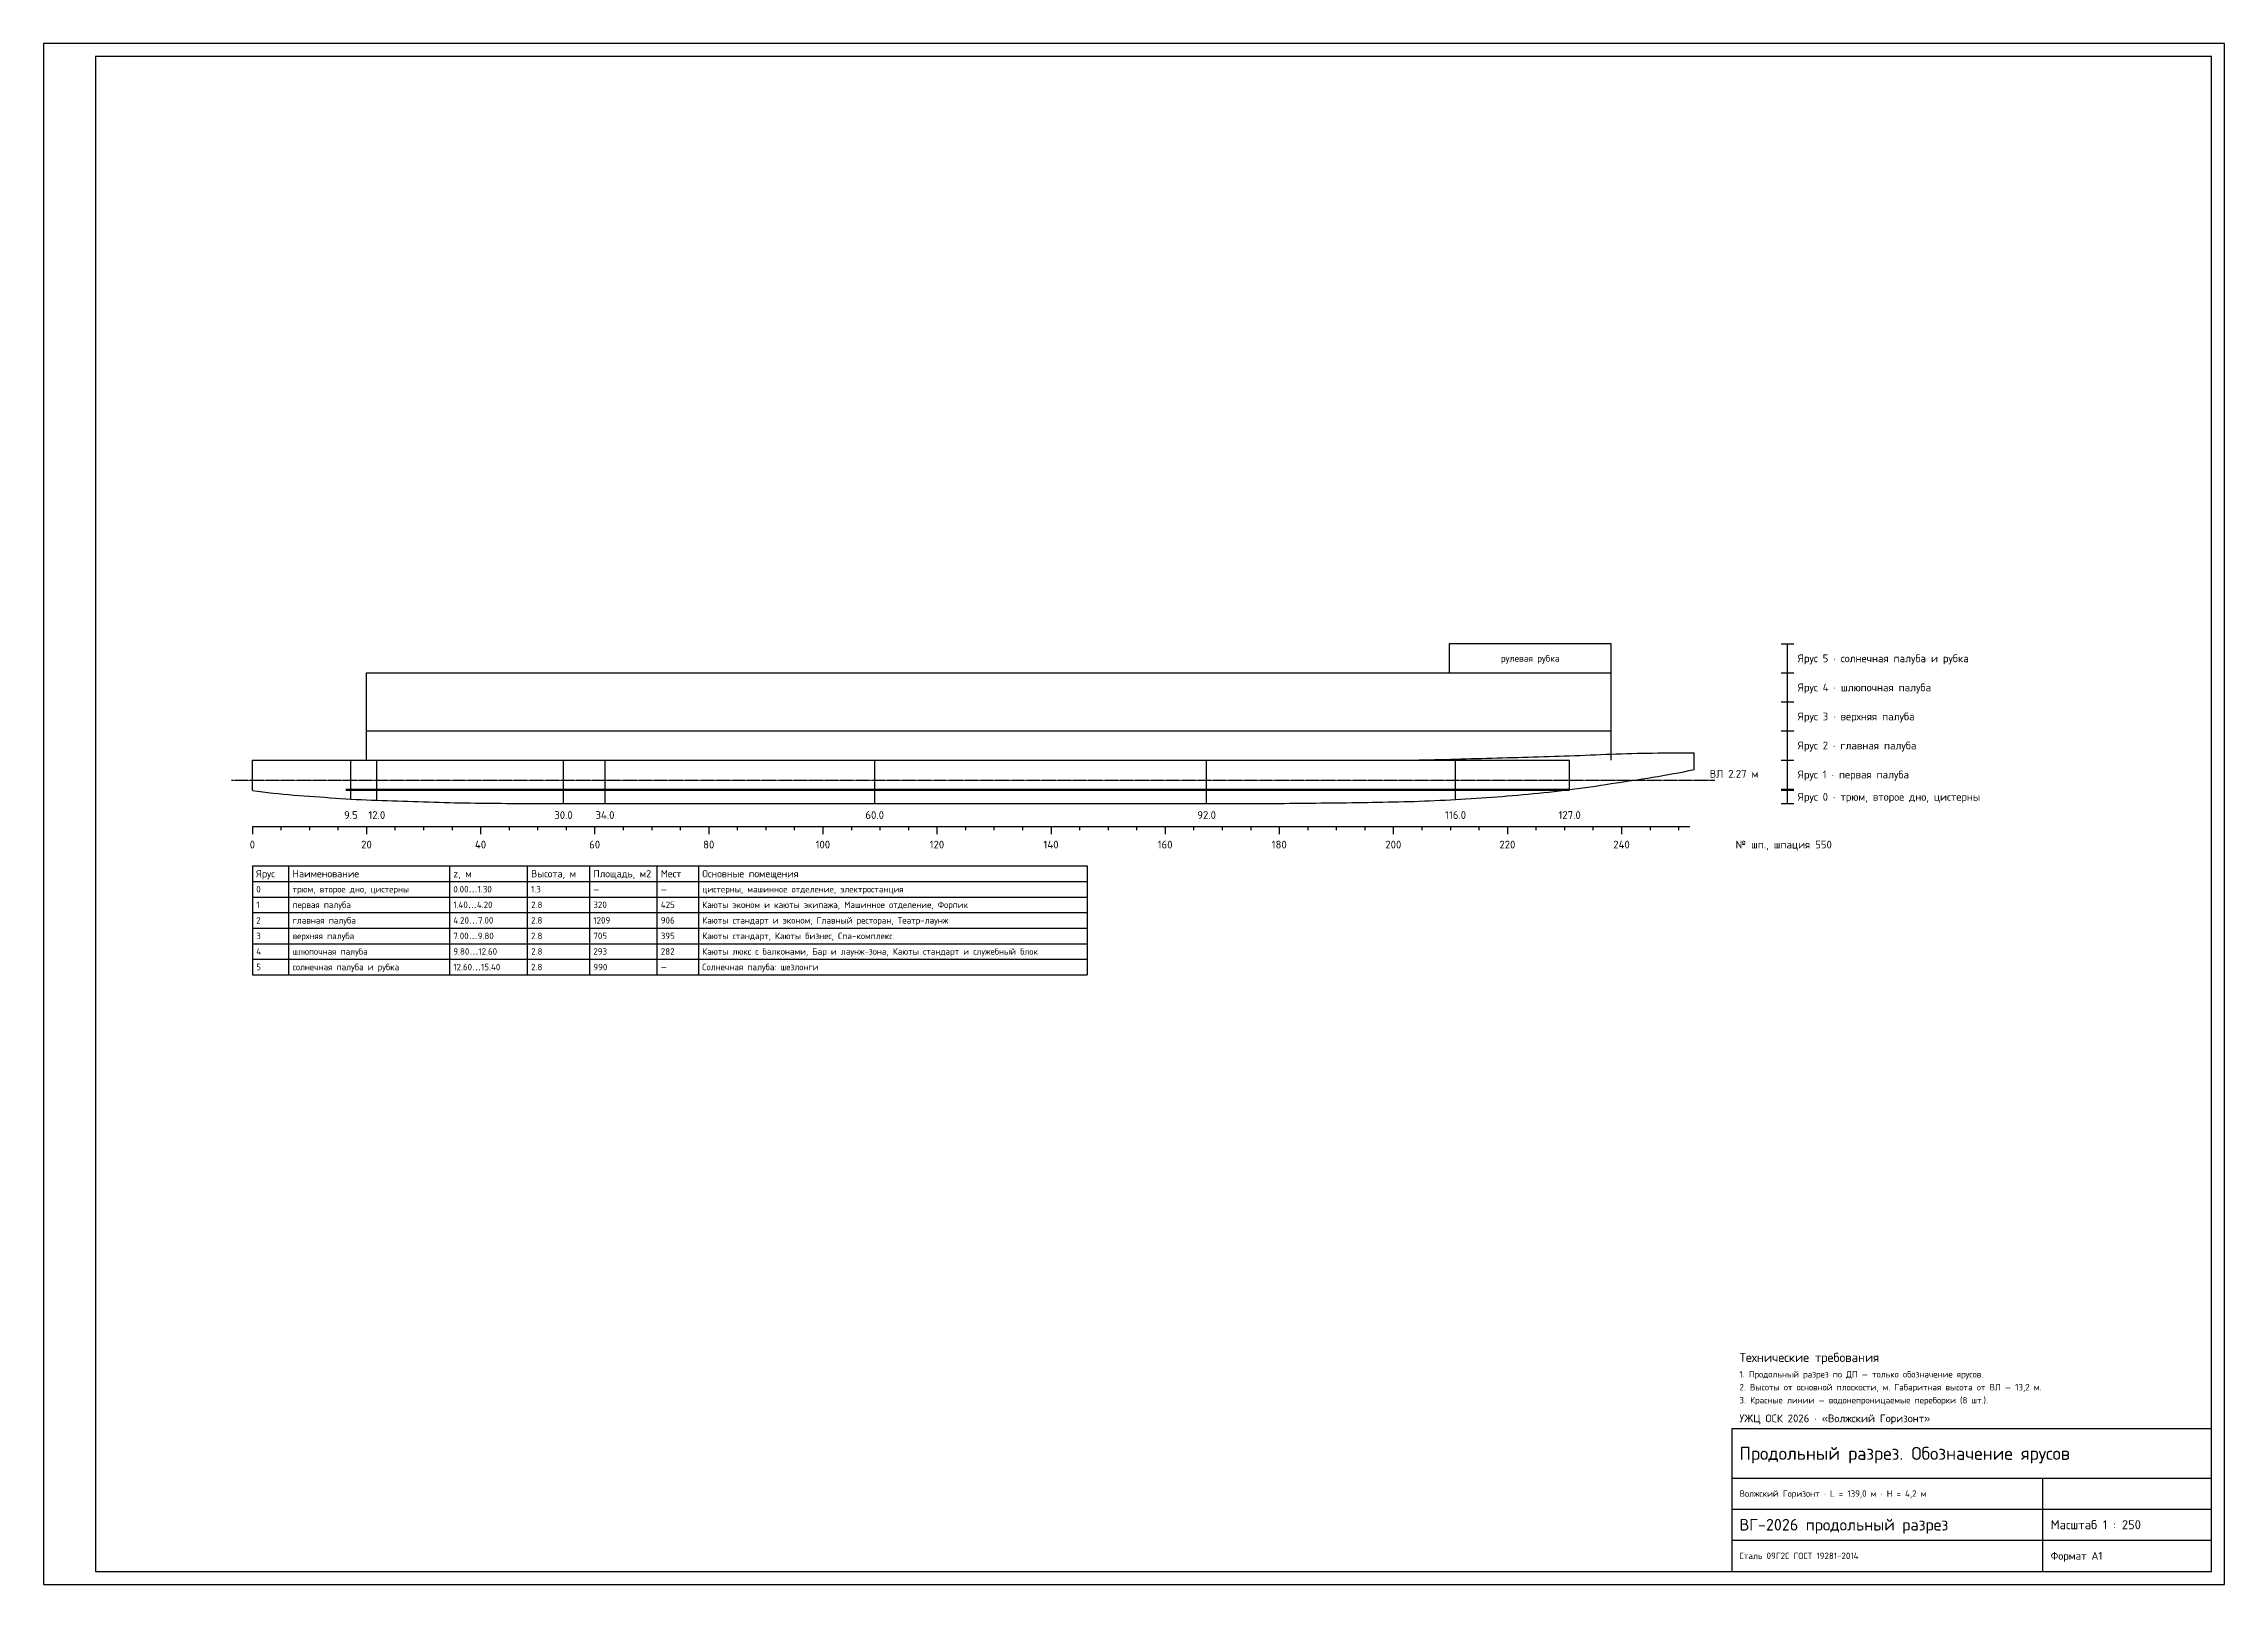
# Model space of a CAD drawing. Header units: millimetres. Extents: x -20125 to 190125, y -75250 to 73250.
import ezdxf
from ezdxf.enums import TextEntityAlignment as Align

# ---------------------------------------------------------------- set-up
doc = ezdxf.new("R2010")
doc.units = ezdxf.units.MM
doc.linetypes.add('CENTER', pattern=[5.08, 3.175, -0.635, 0.635, -0.635])
for name, color, linetype in [('00_РАМКА', 7, 'CONTINUOUS'), ('01_ОБШИВКА', 7, 'CONTINUOUS'), ('02_ПАЛУБЫ', 4, 'CONTINUOUS'), ('03_ПЕРЕБОРКИ', 1, 'CONTINUOUS'), ('07_ОСИ', 2, 'CENTER'), ('08_ТЕКСТ', 7, 'CONTINUOUS'), ('09_РАЗМЕРЫ', 6, 'CONTINUOUS')]:
    doc.layers.add(name, color=color, linetype=linetype)
doc.styles.add('ГОСТ', font='ISOCPEUR.TTF')

msp = doc.modelspace()

# ---------------------------------------------------------------- linework, layer by layer
at = {"layer": '00_РАМКА'}
for p, q in [((0, -6000), (80500, -6000)), ((0, -6000), (0, -16500)), ((3500, -6000), (3500, -16500)), ((19000, -6000), (19000, -16500)), ((26500, -6000), (26500, -16500)), ((32500, -6000), (32500, -16500)), ((39000, -6000), (39000, -16500)), ((43000, -6000), (43000, -16500)), ((80500, -6000), (80500, -16500)), ((0, -7500), (80500, -7500)), ((0, -9000), (80500, -9000)), ((0, -10500), (80500, -10500)), ((0, -12000), (80500, -12000)), ((0, -13500), (80500, -13500)), ((0, -15000), (80500, -15000)), ((0, -16500), (80500, -16500)), ((142625, -65000), (188875, -65000)), ((172625, -74000), (172625, -65000)), ((142625, -68000), (188875, -68000)), ((142625, -71000), (188875, -71000))]:
    msp.add_line(p, q, dxfattribs=at)
for points in [[(-20125, -75250), (190125, -75250), (190125, 73250), (-20125, 73250)], [(-15125, -74000), (188875, -74000), (188875, 72000), (-15125, 72000)], [(142625, -74000), (188875, -74000), (188875, -60250), (142625, -60250)]]:
    msp.add_lwpolyline(points, close=True, dxfattribs=at)
at = {"layer": '01_ОБШИВКА'}
for p, q in [((139000, 3280), (139000, 4900)), ((0, 1250), (0, 4200))]:
    msp.add_line(p, q, dxfattribs=at)
for points in [[(0, 4200), (500, 4200), (1000, 4200), (1500, 4200), (2000, 4200), (2500, 4200), (3000, 4200), (3500, 4200), (4000, 4200), (4500, 4200), (5000, 4200), (5500, 4200), (6000, 4200), (6500, 4200), (7000, 4200), (7500, 4200), (8000, 4200), (8500, 4200), (9000, 4200), (9500, 4200), (10000, 4200), (10500, 4200), (11000, 4200), (11500, 4200), (12000, 4200), (12500, 4200), (13000, 4200), (13500, 4200), (14000, 4200), (14500, 4200), (15000, 4200), (15500, 4200), (16000, 4200), (16500, 4200), (17000, 4200), (17500, 4200), (18000, 4200), (18500, 4200), (19000, 4200), (19500, 4200), (20000, 4200), (20500, 4200), (21000, 4200), (21500, 4200), (22000, 4200), (22500, 4200), (23000, 4200), (23500, 4200), (24000, 4200), (24500, 4200), (25000, 4200), (25500, 4200), (26000, 4200), (26500, 4200), (27000, 4200), (27500, 4200), (28000, 4200), (28500, 4200), (29000, 4200), (29500, 4200), (30000, 4200), (30500, 4200), (31000, 4200), (31500, 4200), (32000, 4200), (32500, 4200), (33000, 4200), (33500, 4200), (34000, 4200), (34500, 4200), (35000, 4200), (35500, 4200), (36000, 4200), (36500, 4200), (37000, 4200), (37500, 4200), (38000, 4200), (38500, 4200), (39000, 4200), (39500, 4200), (40000, 4200), (40500, 4200), (41000, 4200), (41500, 4200), (42000, 4200), (42500, 4200), (43000, 4200), (43500, 4200), (44000, 4200), (44500, 4200), (45000, 4200), (45500, 4200), (46000, 4200), (46500, 4200), (47000, 4200), (47500, 4200), (48000, 4200), (48500, 4200), (49000, 4200), (49500, 4200), (50000, 4200), (50500, 4200), (51000, 4200), (51500, 4200), (52000, 4200), (52500, 4200), (53000, 4200), (53500, 4200), (54000, 4200), (54500, 4200), (55000, 4200), (55500, 4200), (56000, 4200), (56500, 4200), (57000, 4200), (57500, 4200), (58000, 4200), (58500, 4200), (59000, 4200), (59500, 4200), (60000, 4200), (60500, 4200), (61000, 4200), (61500, 4200), (62000, 4200), (62500, 4200), (63000, 4200), (63500, 4200), (64000, 4200), (64500, 4200), (65000, 4200), (65500, 4200), (66000, 4200), (66500, 4200), (67000, 4200), (67500, 4200), (68000, 4200), (68500, 4200), (69000, 4200), (69500, 4200), (70000, 4200), (70500, 4200), (71000, 4200), (71500, 4200), (72000, 4200), (72500, 4200), (73000, 4200), (73500, 4200), (74000, 4200), (74500, 4200), (75000, 4200), (75500, 4200), (76000, 4200), (76500, 4200), (77000, 4200), (77500, 4200), (78000, 4200), (78500, 4200), (79000, 4200), (79500, 4200), (80000, 4200), (80500, 4200), (81000, 4200), (81500, 4200), (82000, 4200), (82500, 4200), (83000, 4200), (83500, 4200), (84000, 4200), (84500, 4200), (85000, 4200), (85500, 4200), (86000, 4200), (86500, 4200), (87000, 4200), (87500, 4200), (88000, 4200), (88500, 4200), (89000, 4200), (89500, 4200), (90000, 4200), (90500, 4200), (91000, 4200), (91500, 4200), (92000, 4200), (92500, 4200), (93000, 4200), (93500, 4200), (94000, 4200), (94500, 4200), (95000, 4200), (95500, 4200), (96000, 4200), (96500, 4200), (97000, 4200), (97500, 4200), (98000, 4200), (98500, 4200), (99000, 4200), (99500, 4200), (100000, 4200), (100500, 4200), (101000, 4200), (101500, 4200), (102000, 4200), (102500, 4200), (103000, 4200), (103500, 4200), (104000, 4200), (104500, 4200), (105000, 4200), (105500, 4200), (106000, 4200), (106500, 4200), (107000, 4200), (107500, 4200), (108000, 4200), (108500, 4200), (109000, 4200), (109500, 4200), (110000, 4200), (110500, 4200), (111000, 4200), (111500, 4201), (112000, 4204), (112500, 4209), (113000, 4217), (113500, 4227), (114000, 4238), (114500, 4251), (115000, 4264), (115500, 4279), (116000, 4293), (116500, 4308), (117000, 4323), (117500, 4337), (118000, 4350), (118500, 4363), (119000, 4376), (119500, 4389), (120000, 4402), (120500, 4416), (121000, 4430), (121500, 4444), (122000, 4459), (122500, 4473), (123000, 4488), (123500, 4503), (124000, 4519), (124500, 4534), (125000, 4550), (125500, 4566), (126000, 4582), (126500, 4599), (127000, 4616), (127500, 4634), (128000, 4652), (128500, 4670), (129000, 4690), (129500, 4711), (130000, 4732), (130500, 4754), (131000, 4775), (131500, 4794), (132000, 4810), (132500, 4823), (133000, 4837), (133500, 4849), (134000, 4861), (134500, 4871), (135000, 4878), (135500, 4884), (136000, 4887), (136500, 4891), (137000, 4894), (137500, 4896), (138000, 4898), (138500, 4900), (139000, 4900)], [(0, 1250), (500, 1189), (1000, 1130), (1500, 1074), (2000, 1020), (2500, 968), (3000, 920), (3500, 874), (4000, 831), (4500, 791), (5000, 752), (5500, 715), (6000, 680), (6500, 645), (7000, 609), (7500, 574), (8000, 537), (8500, 501), (9000, 467), (9500, 435), (10000, 406), (10500, 382), (11000, 360), (11500, 341), (12000, 323), (12500, 307), (13000, 291), (13500, 276), (14000, 260), (14500, 244), (15000, 227), (15500, 210), (16000, 194), (16500, 177), (17000, 161), (17500, 145), (18000, 130), (18500, 116), (19000, 103), (19500, 91), (20000, 81), (20500, 72), (21000, 65), (21500, 59), (22000, 52), (22500, 46), (23000, 41), (23500, 35), (24000, 30), (24500, 25), (25000, 21), (25500, 17), (26000, 14), (26500, 11), (27000, 9), (27500, 8), (28000, 7), (28500, 6), (29000, 5), (29500, 4), (30000, 3), (30500, 3), (31000, 2), (31500, 2), (32000, 1), (32500, 1), (33000, 1), (33500, 0), (34000, 0), (34500, 0), (35000, 0), (35500, 0), (36000, 0), (36500, 0), (37000, 0), (37500, 0), (38000, 0), (38500, 0), (39000, 0), (39500, 0), (40000, 0), (40500, 0), (41000, 0), (41500, 0), (42000, 0), (42500, 0), (43000, 0), (43500, 0), (44000, 0), (44500, 0), (45000, 0), (45500, 0), (46000, 0), (46500, 0), (47000, 0), (47500, 0), (48000, 0), (48500, 0), (49000, 0), (49500, 0), (50000, 0), (50500, 0), (51000, 0), (51500, 0), (52000, 0), (52500, 0), (53000, 0), (53500, 0), (54000, 0), (54500, 0), (55000, 0), (55500, 0), (56000, 0), (56500, 0), (57000, 0), (57500, 0), (58000, 0), (58500, 0), (59000, 0), (59500, 0), (60000, 0), (60500, 0), (61000, 0), (61500, 0), (62000, 0), (62500, 0), (63000, 0), (63500, 0), (64000, 0), (64500, 0), (65000, 0), (65500, 0), (66000, 0), (66500, 0), (67000, 0), (67500, 0), (68000, 0), (68500, 0), (69000, 0), (69500, 0), (70000, 0), (70500, 0), (71000, 0), (71500, 0), (72000, 0), (72500, 0), (73000, 0), (73500, 0), (74000, 0), (74500, 0), (75000, 0), (75500, 0), (76000, 0), (76500, 0), (77000, 0), (77500, 0), (78000, 0), (78500, 0), (79000, 0), (79500, 0), (80000, 0), (80500, 0), (81000, 0), (81500, 0), (82000, 0), (82500, 0), (83000, 0), (83500, 0), (84000, 0), (84500, 0), (85000, 0), (85500, 0), (86000, 0), (86500, 0), (87000, 0), (87500, 0), (88000, 0), (88500, 1), (89000, 1), (89500, 1), (90000, 1), (90500, 1), (91000, 1), (91500, 2), (92000, 2), (92500, 3), (93000, 4), (93500, 5), (94000, 6), (94500, 7), (95000, 8), (95500, 10), (96000, 11), (96500, 12), (97000, 14), (97500, 16), (98000, 18), (98500, 21), (99000, 24), (99500, 28), (100000, 32), (100500, 36), (101000, 41), (101500, 46), (102000, 51), (102500, 57), (103000, 62), (103500, 68), (104000, 74), (104500, 80), (105000, 86), (105500, 92), (106000, 99), (106500, 106), (107000, 113), (107500, 121), (108000, 129), (108500, 138), (109000, 147), (109500, 157), (110000, 167), (110500, 178), (111000, 190), (111500, 203), (112000, 218), (112500, 235), (113000, 255), (113500, 276), (114000, 298), (114500, 323), (115000, 348), (115500, 375), (116000, 403), (116500, 432), (117000, 462), (117500, 492), (118000, 523), (118500, 554), (119000, 588), (119500, 623), (120000, 660), (120500, 700), (121000, 740), (121500, 783), (122000, 827), (122500, 872), (123000, 919), (123500, 967), (124000, 1016), (124500, 1066), (125000, 1118), (125500, 1171), (126000, 1228), (126500, 1288), (127000, 1351), (127500, 1417), (128000, 1484), (128500, 1552), (129000, 1622), (129500, 1695), (130000, 1770), (130500, 1848), (131000, 1926), (131500, 2004), (132000, 2081), (132500, 2157), (133000, 2232), (133500, 2307), (134000, 2383), (134500, 2460), (135000, 2539), (135500, 2622), (136000, 2708), (136500, 2797), (137000, 2888), (137500, 2983), (138000, 3079), (138500, 3179), (139000, 3280)]]:
    msp.add_lwpolyline(points, dxfattribs=at)
at = {"layer": '02_ПАЛУБЫ'}
for p, q in [((11000, 12600), (131000, 12600)), ((11000, 12600), (131000, 12600)), ((11000, 4200), (11000, 12600)), ((131000, 4200), (131000, 12600)), ((11000, 7000), (131000, 7000)), ((9000, 4200), (127000, 4200)), ((9000, 1400), (127000, 1400)), ((9000, 1300), (127000, 1300))]:
    msp.add_line(p, q, dxfattribs=at)
msp.add_lwpolyline([(115400, 12600), (131000, 12600), (131000, 15400), (115400, 15400)], close=True, dxfattribs=at)
at = {"layer": '03_ПЕРЕБОРКИ'}
for p, q in [((9500, 435), (9500, 4200)), ((12000, 323), (12000, 4200)), ((30000, 3), (30000, 4200)), ((34000, 0), (34000, 4200)), ((60000, 0), (60000, 4200)), ((92000, 2), (92000, 4200)), ((116000, 403), (116000, 4200)), ((127000, 1351), (127000, 4200))]:
    msp.add_line(p, q, dxfattribs=at)
at = {"layer": '07_ОСИ'}
msp.add_line((-2000, 2266), (141000, 2266), dxfattribs=at)
at = {"layer": '09_РАЗМЕРЫ'}
for p, q in [((147400, 15400), (148600, 15400)), ((148000, 12600), (148000, 15400)), ((147400, 12600), (148600, 12600)), ((147400, 12600), (148600, 12600)), ((148000, 9800), (148000, 12600)), ((147400, 9800), (148600, 9800)), ((147400, 9800), (148600, 9800)), ((148000, 7000), (148000, 9800)), ((147400, 7000), (148600, 7000)), ((147400, 7000), (148600, 7000)), ((148000, 4200), (148000, 7000)), ((147400, 4200), (148600, 4200)), ((147400, 4200), (148600, 4200)), ((148000, 1400), (148000, 4200)), ((147400, 1400), (148600, 1400)), ((147400, 1300), (148600, 1300)), ((147400, 0), (148600, 0)), ((148000, 0), (148000, 1300)), ((0, -2200), (0, -2950)), ((0, -2200), (138600, -2200)), ((2750, -2200), (2750, -2550)), ((5500, -2200), (5500, -2550)), ((8250, -2200), (8250, -2550)), ((11000, -2200), (11000, -2950)), ((13750, -2200), (13750, -2550)), ((16500, -2200), (16500, -2550)), ((19250, -2200), (19250, -2550)), ((22000, -2200), (22000, -2950)), ((24750, -2200), (24750, -2550)), ((27500, -2200), (27500, -2550)), ((30250, -2200), (30250, -2550)), ((33000, -2200), (33000, -2950)), ((35750, -2200), (35750, -2550)), ((38500, -2200), (38500, -2550)), ((41250, -2200), (41250, -2550)), ((44000, -2200), (44000, -2950)), ((46750, -2200), (46750, -2550)), ((49500, -2200), (49500, -2550)), ((52250, -2200), (52250, -2550)), ((55000, -2200), (55000, -2950)), ((57750, -2200), (57750, -2550)), ((60500, -2200), (60500, -2550)), ((63250, -2200), (63250, -2550)), ((66000, -2200), (66000, -2950)), ((68750, -2200), (68750, -2550)), ((71500, -2200), (71500, -2550)), ((74250, -2200), (74250, -2550)), ((77000, -2200), (77000, -2950)), ((79750, -2200), (79750, -2550)), ((82500, -2200), (82500, -2550)), ((85250, -2200), (85250, -2550)), ((88000, -2200), (88000, -2950)), ((90750, -2200), (90750, -2550)), ((93500, -2200), (93500, -2550)), ((96250, -2200), (96250, -2550)), ((99000, -2200), (99000, -2950)), ((101750, -2200), (101750, -2550)), ((104500, -2200), (104500, -2550)), ((107250, -2200), (107250, -2550)), ((110000, -2200), (110000, -2950)), ((112750, -2200), (112750, -2550)), ((115500, -2200), (115500, -2550)), ((118250, -2200), (118250, -2550)), ((121000, -2200), (121000, -2950)), ((123750, -2200), (123750, -2550)), ((126500, -2200), (126500, -2550)), ((129250, -2200), (129250, -2550)), ((132000, -2200), (132000, -2950)), ((134750, -2200), (134750, -2550)), ((137500, -2200), (137500, -2550))]:
    msp.add_line(p, q, dxfattribs=at)

# ---------------------------------------------------------------- texts
at = {"layer": '02_ПАЛУБЫ', "style": 'ГОСТ'}
msp.add_text('рулевая рубка', height=650, dxfattribs=at).set_placement((123200, 14000), align=Align.MIDDLE_CENTER)
at = {"layer": '03_ПЕРЕБОРКИ', "style": 'ГОСТ'}
for s, p in [('9.5', (9500, -1100)), ('12.0', (12000, -1100)), ('30.0', (30000, -1100)), ('34.0', (34000, -1100)), ('60.0', (60000, -1100)), ('92.0', (92000, -1100)), ('116.0', (116000, -1100)), ('127.0', (127000, -1100))]:
    msp.add_text(s, height=750, dxfattribs=at).set_placement(p, align=Align.MIDDLE_CENTER)
at = {"layer": '07_ОСИ', "style": 'ГОСТ'}
msp.add_text('ВЛ 2.27 м', height=750, dxfattribs=at).set_placement((140500, 2866), align=Align.MIDDLE_LEFT)
at = {"layer": '08_ТЕКСТ', "style": 'ГОСТ'}
for s, height, p in [('Ярус', 700, (375, -6750)), ('0', 625, (375, -8250)), ('трюм, второе дно, цистерны', 625, (3875, -8250)), ('Наименование', 700, (3875, -6750)), ('0.00…1.30', 625, (19375, -8250)), ('z, м', 700, (19375, -6750)), ('1.3', 625, (26875, -8250)), ('Высота, м', 700, (26875, -6750)), ('—', 625, (32875, -8250)), ('Площадь, м2', 700, (32875, -6750)), ('—', 625, (39375, -8250)), ('Мест', 700, (39375, -6750)), ('Основные помещения', 700, (43375, -6750)), ('цистерны, машинное отделение, электростанция', 625, (43375, -8250)), ('1', 625, (375, -9750)), ('первая палуба', 625, (3875, -9750)), ('1.40…4.20', 625, (19375, -9750)), ('2.8', 625, (26875, -9750)), ('320', 625, (32875, -9750)), ('425', 625, (39375, -9750)), ('Каюты эконом и каюты экипажа, Машинное отделение, Форпик', 625, (43375, -9750)), ('2', 625, (375, -11250)), ('3', 625, (375, -12750)), ('главная палуба', 625, (3875, -11250)), ('верхняя палуба', 625, (3875, -12750)), ('4.20…7.00', 625, (19375, -11250)), ('7.00…9.80', 625, (19375, -12750)), ('2.8', 625, (26875, -11250)), ('2.8', 625, (26875, -12750)), ('1209', 625, (32875, -11250)), ('705', 625, (32875, -12750)), ('395', 625, (39375, -12750)), ('906', 625, (39375, -11250)), ('Каюты стандарт и эконом, Главный ресторан, Театр-лаунж', 625, (43375, -11250)), ('Каюты стандарт, Каюты бизнес, Спа-комплекс', 625, (43375, -12750)), ('4', 625, (375, -14250)), ('шлюпочная палуба', 625, (3875, -14250)), ('9.80…12.60', 625, (19375, -14250)), ('2.8', 625, (26875, -14250)), ('293', 625, (32875, -14250)), ('282', 625, (39375, -14250)), ('Каюты люкс с балконами, Бар и лаунж-зона, Каюты стандарт и служебный блок', 625, (43375, -14250)), ('5', 625, (375, -15750)), ('солнечная палуба и рубка', 625, (3875, -15750)), ('12.60…15.40', 625, (19375, -15750)), ('2.8', 625, (26875, -15750)), ('990', 625, (32875, -15750)), ('—', 625, (39375, -15750)), ('Солнечная палуба: шезлонги', 625, (43375, -15750)), ('Технические требования', 875, (143375, -53375)), ('1. Продольный разрез по ДП — только обозначение ярусов.', 625, (143375, -55000)), ('2. Высоты от основной плоскости, м. Габаритная высота от ВЛ — 13,2 м.', 625, (143375, -56250)), ('3. Красные линии — водонепроницаемые переборки (8 шт.).', 625, (143375, -57500)), ('УЖЦ ОСК 2026 · «Волжский Горизонт»', 750, (143375, -59250)), ('Продольный разрез. Обозначение ярусов', 1250, (143375, -62625)), ('Волжский Горизонт · L = 139,0 м · H = 4,2 м', 625, (143375, -66500)), ('ВГ-2026 продольный разрез', 1125, (143375, -69500)), ('Масштаб 1 : 250', 875, (173375, -69500)), ('Сталь 09Г2С ГОСТ 19281-2014', 625, (143375, -72500)), ('Формат A1', 750, (173375, -72500))]:
    msp.add_text(s, height=height, dxfattribs=at).set_placement(p, align=Align.MIDDLE_LEFT)
at = {"layer": '09_РАЗМЕРЫ', "style": 'ГОСТ'}
for s, p in [('Ярус 5 · солнечная палуба и рубка', (149000, 14000)), ('Ярус 4 · шлюпочная палуба', (149000, 11200)), ('Ярус 3 · верхняя палуба', (149000, 8400)), ('Ярус 2 · главная палуба', (149000, 5600)), ('Ярус 1 · первая палуба', (149000, 2800)), ('Ярус 0 · трюм, второе дно, цистерны', (149000, 650)), ('№ шп., шпация 550', (143000, -3950))]:
    msp.add_text(s, height=750, dxfattribs=at).set_placement(p, align=Align.MIDDLE_LEFT)
for s, p in [('0', (0, -3950)), ('20', (11000, -3950)), ('40', (22000, -3950)), ('60', (33000, -3950)), ('80', (44000, -3950)), ('100', (55000, -3950)), ('120', (66000, -3950)), ('140', (77000, -3950)), ('160', (88000, -3950)), ('180', (99000, -3950)), ('200', (110000, -3950)), ('220', (121000, -3950)), ('240', (132000, -3950))]:
    msp.add_text(s, height=750, dxfattribs=at).set_placement(p, align=Align.MIDDLE_CENTER)

doc.saveas('drawing.dxf')
